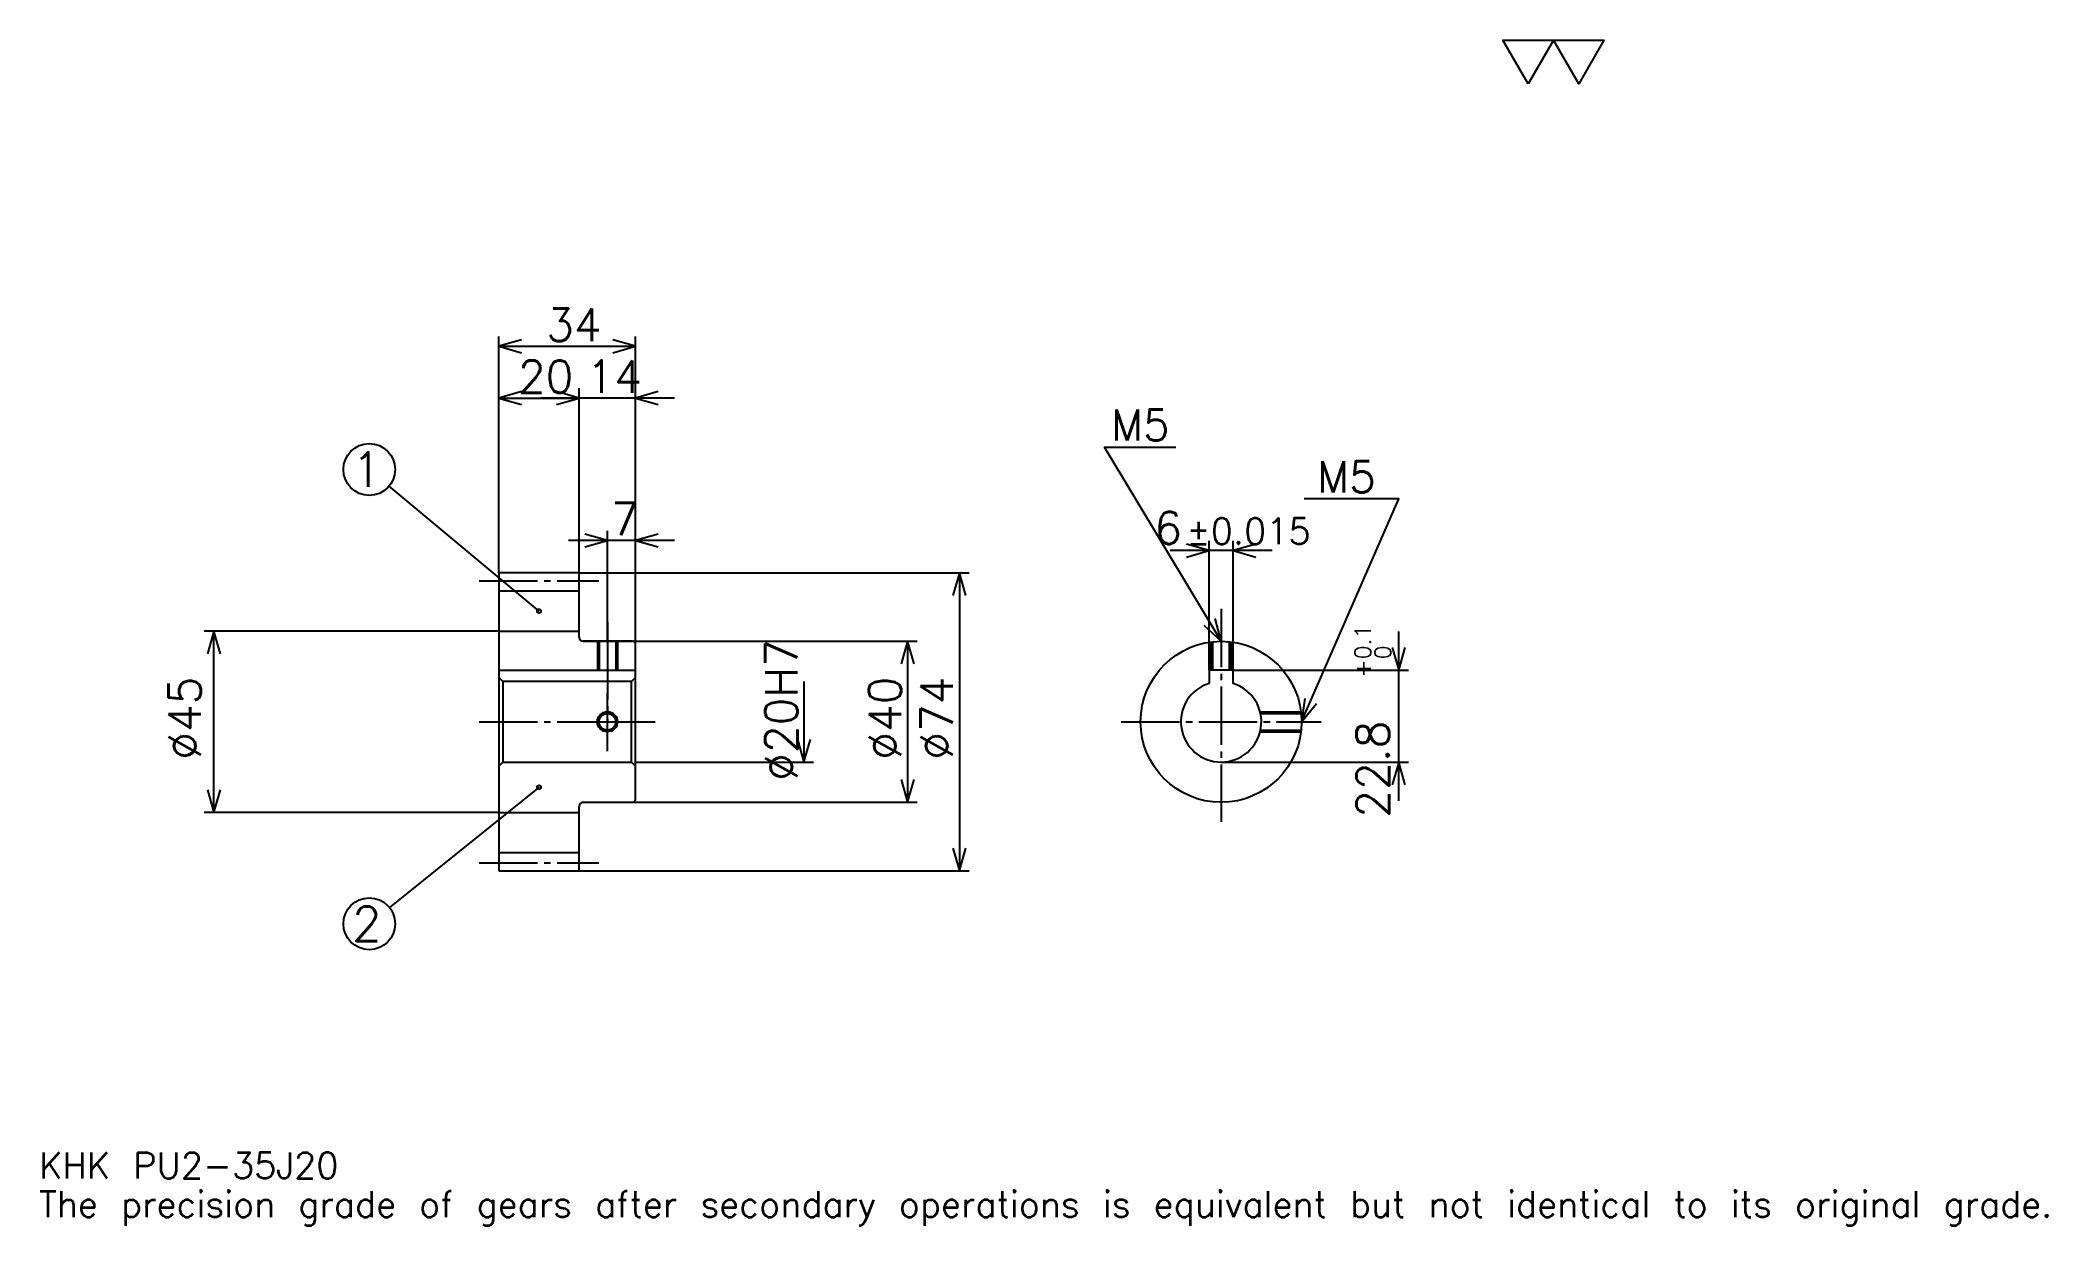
# Model space of a CAD drawing. Extents: x 16 to 515, y 6 to 300.
import ezdxf

# ---------------------------------------------------------------- set-up
doc = ezdxf.new("R2010")
doc.units = 0
doc.linetypes.add('DASHDOT', pattern=[19.304349, 14.478261, -1.608696, 1.608696, -1.608696])
doc.layers.get('0').update_dxf_attribs({"linetype": 'CONTINUOUS'})
doc.layers.add('DASHDOT', color=6, linetype='DASHDOT')
doc.styles.add('KANJI', font='TXT', dxfattribs={"bigfont": 'BIGFONT'})

msp = doc.modelspace()

# ---------------------------------------------------------------- linework, layer by layer
at = {"color": 5}
for p, q in [((130.304352, 168.108688), (130.304352, 226.82608)), ((164.304352, 168.108688), (164.304352, 226.82608)), ((130.304352, 224.41304), (164.304352, 224.41304)), ((130.304352, 211.543472), (150.304352, 211.543472)), ((173.956528, 211.543472), (140.652176, 211.543472)), ((150.304352, 168.108688), (150.304352, 213.956512)), ((140.304352, 158.608688), (103.072105, 189.661148)), ((173.956528, 176.152161), (147.652176, 176.152161)), ((157.304352, 168.108688), (157.304352, 178.565216)), ((306.782593, 143.908691), (306.782593, 176.043472)), ((312.782593, 143.908691), (312.782593, 176.043472)), ((322.434784, 173.630432), (297.130432, 173.630432)), ((130.304352, 168.008698), (130.304352, 168.108688)), ((150.204346, 168.108688), (164.304352, 168.108688)), ((150.304352, 168.008698), (150.304352, 168.108688)), ((157.304352, 151.108688), (157.304352, 168.108688)), ((157.304352, 151.108688), (157.304352, 168.108688)), ((164.304352, 168.108688), (247.152176, 168.108688)), ((164.304352, 150.608688), (164.304352, 168.108688)), ((244.739136, 168.108688), (244.739136, 94.108688)), ((130.304352, 153.608688), (57.108704, 153.608688)), ((59.521744, 108.608688), (59.521744, 153.608688)), ((151.304352, 151.108688), (164.304352, 151.108688)), ((164.304352, 151.108688), (234.282608, 151.108688)), ((231.869568, 151.108688), (231.869568, 111.108688)), ((353.913025, 111.456512), (353.913025, 153.560867)), ((206.130432, 141.108688), (206.130432, 121.108688)), ((312.782593, 143.908691), (356.32608, 143.908691)), ((164.304352, 121.108688), (208.543488, 121.108688)), ((309.782593, 121.108688), (356.32608, 121.108688)), ((140.304352, 114.858688), (103.144424, 84.967934)), ((151.304352, 111.108688), (164.304352, 111.108688)), ((164.304352, 111.108688), (234.282608, 111.108688)), ((130.304352, 108.608688), (57.108704, 108.608688)), ((150.204346, 94.108688), (164.304352, 94.108688)), ((164.304352, 94.108688), (247.152176, 94.108688))]:
    msp.add_line(p, q, dxfattribs=at)
at = {"color": 4}
for p, q in [((130.304352, 163.608688), (150.304352, 163.608688)), ((130.304352, 153.608688), (150.304352, 153.608688)), ((130.304352, 143.908691), (164.304352, 143.908691)), ((131.304352, 141.108688), (131.304352, 121.108688)), ((163.304352, 141.108688), (164.304352, 142.108688)), ((163.304352, 121.108688), (164.304352, 120.108688)), ((130.304352, 108.608688), (150.304352, 108.608688)), ((130.304352, 98.608688), (150.304352, 98.608688))]:
    msp.add_line(p, q, dxfattribs=at)
at = {"color": 7}
msp.add_lwpolyline([(386.086945, 289.565216), (379.813019, 300.440002), (404.908691, 300.440002), (398.634766, 289.565216), (392.36087, 300.440002), (386.086945, 289.565216)], dxfattribs=at)
at = {"color": 5}
for points in [[(135.934784, 226.021729), (130.304352, 224.41304), (135.934784, 222.804352)], [(158.67392, 222.804352), (164.304352, 224.41304), (158.67392, 226.021729)], [(135.934784, 213.152161), (130.304352, 211.543472), (135.934784, 209.934784)], [(144.67392, 209.934784), (150.304352, 211.543472), (144.67392, 213.152161)], [(144.67392, 209.934784), (150.304352, 211.543472), (144.67392, 213.152161)], [(169.934784, 213.152161), (164.304352, 211.543472), (169.934784, 209.934784)], [(309.782593, 151.108688), (280.826111, 199.369568), (298.521729, 199.369568)], [(329.782593, 131.108688), (353.913025, 186.5), (330.426086, 186.5)], [(151.67392, 174.543472), (157.304352, 176.152161), (151.67392, 177.760864)], [(169.934784, 177.760864), (164.304352, 176.152161), (169.934784, 174.543472)], [(301.152161, 172.021729), (306.782593, 173.630432), (301.152161, 175.23912)], [(318.413025, 175.23912), (312.782593, 173.630432), (318.413025, 172.021729)], [(246.347839, 162.478256), (244.739136, 168.108688), (243.130432, 162.478256)], [(305.506348, 155.109085), (309.782593, 151.108688), (308.265198, 156.76442)], [(61.13044, 147.978256), (59.521744, 153.608688), (57.913048, 147.978256)], [(233.478271, 145.478256), (231.869568, 151.108688), (230.260864, 145.478256)], [(352.304352, 149.539124), (353.913025, 143.908691), (355.521729, 149.539124)], [(330.556488, 136.913071), (329.782593, 131.108688), (333.506134, 135.628098)], [(204.521744, 126.73912), (206.130432, 121.108688), (207.739136, 126.73912)], [(355.521729, 115.478256), (353.913025, 121.108688), (352.304352, 115.478256)], [(230.260864, 116.73912), (231.869568, 111.108688), (233.478271, 116.73912)], [(57.913048, 114.23912), (59.521744, 108.608688), (61.13044, 114.23912)], [(243.130432, 99.73912), (244.739136, 94.108688), (246.347839, 99.73912)]]:
    msp.add_lwpolyline(points, dxfattribs=at)
at = {"color": 4}
for points in [[(150.304352, 152.108688), (150.304352, 168.008698), (150.204346, 168.108688), (130.404358, 168.108688), (130.304352, 168.008698), (130.304352, 120.108688)], [(151.304352, 111.108688), (163.804352, 111.108688), (164.304352, 111.608688), (164.304352, 150.608688), (163.804352, 151.108688), (151.304352, 151.108688)], [(154.804352, 151.108688), (154.804352, 143.908691)], [(155.239349, 151.108688), (155.239349, 143.908691)], [(159.369354, 151.108688), (159.369354, 143.908691)], [(159.804352, 151.108688), (159.804352, 143.908691)], [(307.282593, 143.908691), (307.282593, 150.951828)], [(307.71759, 143.908691), (307.71759, 151.001801)], [(311.847595, 143.908691), (311.847595, 151.001801)], [(312.282593, 143.908691), (312.282593, 150.951828)], [(130.304352, 120.108688), (131.304352, 121.108688), (163.304352, 121.108688), (163.304352, 141.108688), (131.304352, 141.108688), (130.304352, 142.108688)], [(312.782593, 140.648087), (312.782593, 143.908691), (306.782593, 143.908691), (306.782593, 140.648087)], [(319.465088, 133.608688), (329.625732, 133.608688)], [(319.567078, 133.173691), (329.67572, 133.173691)], [(319.465088, 128.608688), (329.625732, 128.608688)], [(319.567078, 129.043686), (329.67572, 129.043686)], [(130.304352, 120.108688), (130.304352, 94.208687), (130.404358, 94.108688), (150.204346, 94.108688), (150.304352, 94.208687), (150.304352, 110.108688)]]:
    msp.add_lwpolyline(points, dxfattribs=at)
at = {"color": 5}
for centre, radius in [((98.13044, 193.782593), 6.434783), ((140.304352, 158.608688), 0.482609), ((140.304352, 114.858688), 0.482609), ((98.13044, 80.934776), 6.434783)]:
    msp.add_circle(centre, radius, dxfattribs=at)
at = {"color": 4}
for centre, radius in [((309.782593, 131.108688), 20), ((157.304352, 131.108688), 2.065)]:
    msp.add_circle(centre, radius, dxfattribs=at)
at = {"color": 7}
msp.add_circle((157.304352, 131.108688), 2.5, dxfattribs=at)
at = {"color": 4}
for centre, radius, start, end in [((151.304352, 152.108688), 1, 180, 270), ((309.782593, 131.108688), 10, 107.45760275, 72.54239725), ((151.304352, 110.108688), 1, 90, 180)]:
    msp.add_arc(centre, radius, start, end, dxfattribs=at)
at = {"layer": 'DASHDOT', "color": 7}
for p, q in [((125.478264, 166.108688), (155.130432, 166.108688)), ((309.782593, 159.152161), (309.782593, 106.2826)), ((157.304352, 151.108688), (157.304352, 131.108688)), ((125.478264, 131.108688), (169.130432, 131.108688)), ((284.956543, 131.108688), (334.608704, 131.108688)), ((125.478264, 96.108688), (155.130432, 96.108688))]:
    msp.add_line(p, q, dxfattribs=at)
for points in [[(157.304352, 155.934784), (157.304352, 139.082596)], [(157.304352, 123.7826), (157.304352, 138.434769)], [(149.978271, 131.108688), (164.630432, 131.108688)]]:
    msp.add_lwpolyline(points, dxfattribs=at)

# ---------------------------------------------------------------- texts
at = {"color": 7, "style": 'KANJI'}
for s, height, p in [('34', 8.043478, (142.076096, 225.699997)), ('20', 8.043478, (135.076096, 212.830429)), ('14', 8.043478, (152.076096, 212.830429)), ('M5', 7.721739, (282.434784, 200.978256)), ('1', 8.57971, (93.840584, 189.492737)), ('M5', 7.721739, (333.643494, 188.108688)), ('7', 8.043478, (158.190216, 177.439117)), ('6', 8.043478, (293.17926, 175.23912)), ('%%p0.015', 6.434783, (301.141327, 175.23912)), ('2', 8.57971, (93.840584, 76.64492)), ('KHK PU2-35J20', 6.434783, (16.086956, 17.695652)), ('The precision grade of gears after secondary operations is equivalent but not identical to its original grade.', 6.434783, (16.086956, 8.043478))]:
    msp.add_text(s, height=height, dxfattribs=at).set_placement(p)
for s, height, p in [('%%c20H7', 8.043478, (204.521744, 116.429337)), ('0.1', 4.021739, (346.995667, 146.613556)), ('+', 4.021739, (346.995667, 142.109207)), ('0', 4.021739, (351.982605, 146.613556)), ('%%c45', 8.043478, (56.304352, 121.6576)), ('%%c40', 8.043478, (230.260864, 121.6576)), ('%%c74', 8.043478, (243.130432, 121.6576)), ('22.8', 8.043478, (351.5, 107.293854))]:
    msp.add_text(s, height=height, rotation=90, dxfattribs=at).set_placement(p)

doc.saveas('drawing.dxf')
